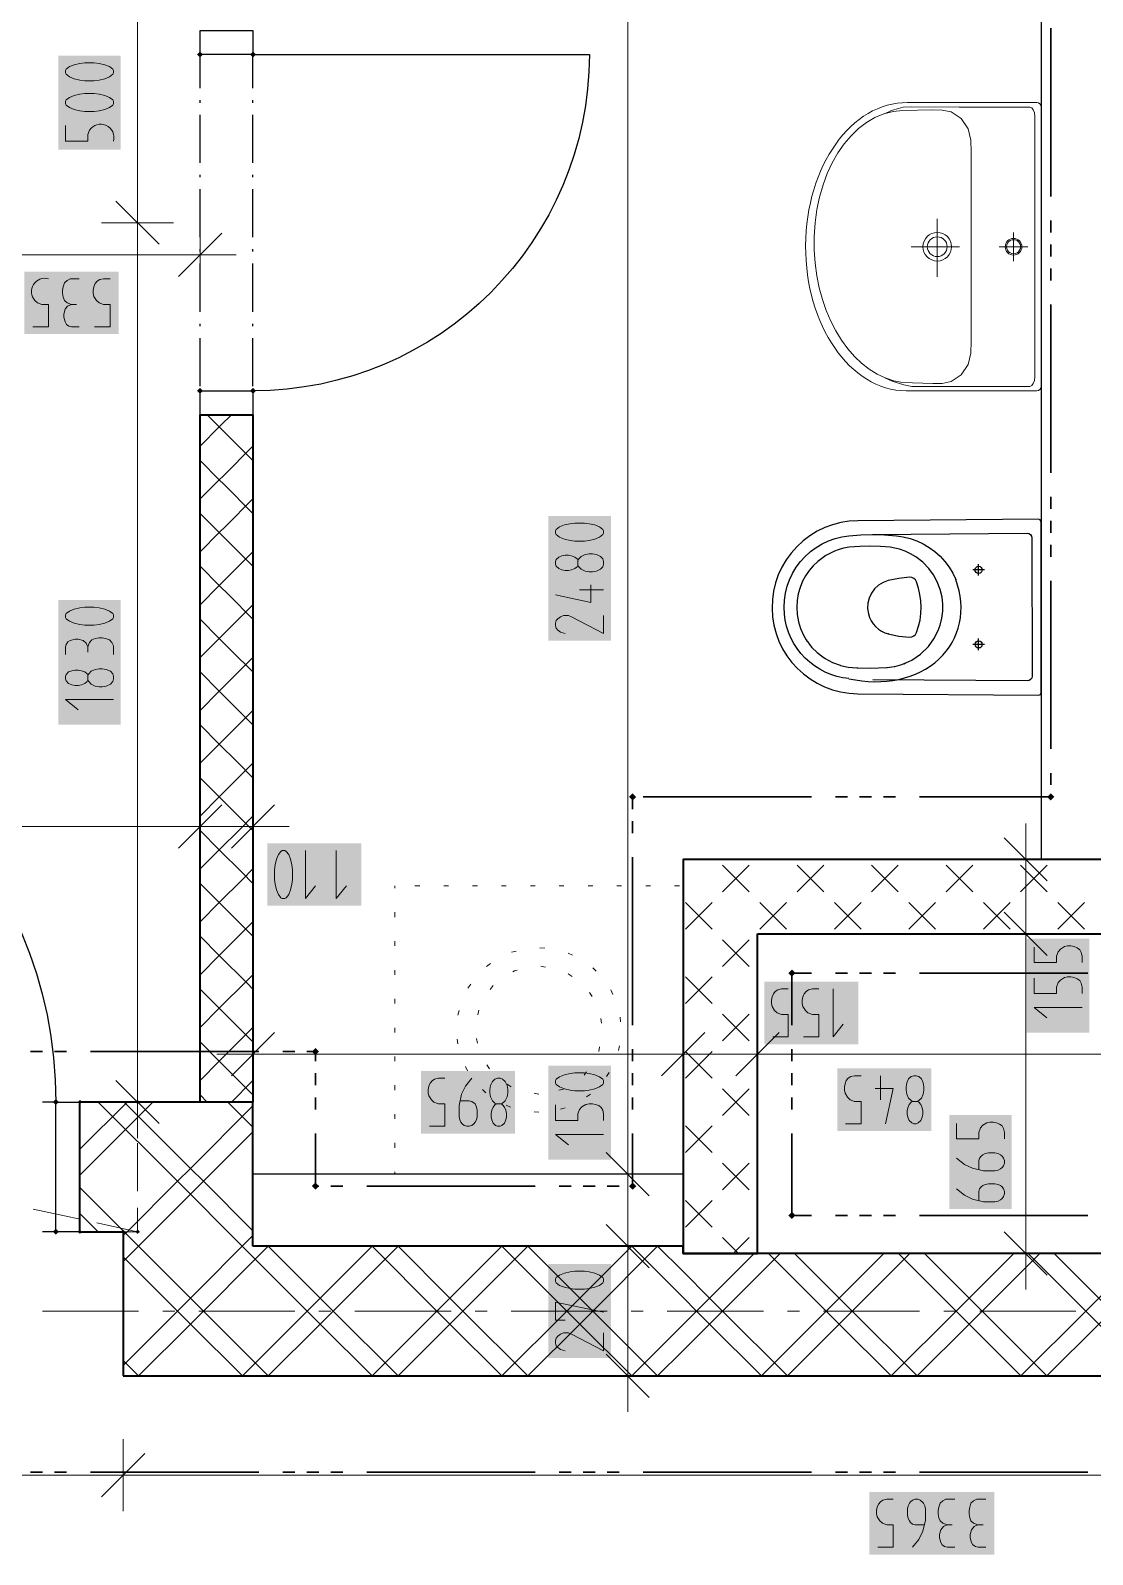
# Model space of a CAD drawing. Header units: millimetres. Extents: x 0 to 594, y 0 to 420.
# Drawn here: x 435.47 to 457.81, y 255.1 to 287.17 of the extents above; entities that cross this region are included whole.
import ezdxf

# ---------------------------------------------------------------- set-up
doc = ezdxf.new("R2010")
doc.units = ezdxf.units.MM
doc.header["$LTSCALE"] = 8
for name, color, linetype in [('PDF_Dvere', 7, 'Continuous'), ('PDF_Instalacni prizdivka do 1m', 7, 'Continuous'), ('PDF_Koty delkove', 7, 'Continuous'), ('PDF_Osy hlavni', 7, 'Continuous'), ('PDF_Pozarni useky', 7, 'Continuous'), ('PDF_Preklady', 7, 'Continuous'), ('PDF_Pricky CP', 7, 'Continuous'), ('PDF_Pricky zdene', 7, 'Continuous'), ('PDF_Sanita', 7, 'Continuous'), ('PDF_Steny akusticke', 7, 'Continuous')]:
    doc.layers.add(name, color=color, linetype=linetype)

msp = doc.modelspace()

# ---------------------------------------------------------------- linework, layer by layer
at = {"layer": 'PDF_Dvere', "lineweight": 25}
for points in [[(439.033, 286.66), (439.033, 287.165), (440.145, 287.165), (440.145, 286.66)], [(439.033, 279.078), (439.033, 279.583), (440.145, 279.583), (440.145, 279.078)], [(436.506, 261.891), (436, 261.891), (436, 264.621), (436.506, 264.621)]]:
    msp.add_lwpolyline(points, close=True, dxfattribs=at)
for points in [[(439.033, 285.95), (439.033, 286.66)], [(439.033, 285.646), (439.033, 285.697)], [(440.145, 285.646), (440.145, 285.697)], [(439.033, 284.383), (439.033, 285.394)], [(440.145, 284.383), (440.145, 285.394)], [(439.033, 284.079), (439.033, 284.13)], [(440.145, 284.079), (440.145, 284.13)], [(439.033, 282.816), (439.033, 283.827)], [(440.145, 282.816), (440.145, 283.827)], [(439.033, 282.512), (439.033, 282.563)], [(440.145, 282.512), (440.145, 282.563)], [(439.033, 281.249), (439.033, 282.26)], [(440.145, 281.249), (440.145, 282.26)], [(439.033, 280.945), (439.033, 280.996)], [(440.145, 280.945), (440.145, 280.996)], [(439.033, 279.682), (439.033, 280.693)], [(440.145, 279.682), (440.145, 280.693)], [(436, 261.891), (435.718, 261.891)]]:
    msp.add_lwpolyline(points, dxfattribs=at)
for points in [[(440.145, 285.95), (440.145, 286.66), (447.222, 286.66, -0.414213), (440.145, 279.583)], [(427.327, 264.621), (426.902, 264.621), (426.902, 273.719, -0.414213), (436, 264.621), (435.718, 264.621)]]:
    msp.add_lwpolyline(points, format="xyb", dxfattribs=at)
at = {"layer": 'PDF_Dvere', "lineweight": 25, "transparency": 33554559}
for points in [[(439.033, 286.597), (438.97, 286.66), (439.097, 286.66), (439.033, 286.723)], [(440.145, 286.597), (440.082, 286.66), (440.209, 286.66), (440.145, 286.723)], [(439.033, 279.52), (438.97, 279.583), (439.097, 279.583), (439.033, 279.646)], [(440.145, 279.52), (440.082, 279.583), (440.209, 279.583), (440.145, 279.646)], [(436.064, 264.621), (436, 264.558), (436, 264.684), (435.937, 264.621)], [(436.064, 261.891), (436, 261.828), (436, 261.954), (435.937, 261.891)]]:
    msp.add_solid(points, dxfattribs=at)
at = {"layer": 'PDF_Instalacni prizdivka do 1m', "lineweight": 25}
for points in [[(458.443, 269.726), (458.443, 288.176), (456.725, 288.176), (456.725, 269.726)], [(440.145, 261.588), (449.194, 261.588), (449.194, 263.104), (440.145, 263.104)]]:
    msp.add_lwpolyline(points, close=True, dxfattribs=at)
at = {"layer": 'PDF_Koty delkove', "lineweight": 18}
for points in [[(448.028, 258.858), (448.028, 261.588), (448.028, 263.104), (448.028, 266.768), (448.028, 288.176), (448.028, 295.253), (448.028, 296.719), (448.028, 344.032)], [(437.719, 264.621), (437.719, 283.121), (437.719, 288.176)], [(436.808, 286.486), (436.606, 286.486), (436.506, 286.472), (436.388, 286.446), (436.287, 286.405), (436.219, 286.352), (436.203, 286.324), (436.203, 286.271), (436.219, 286.243), (436.287, 286.19), (436.388, 286.149), (436.506, 286.122), (436.606, 286.108), (436.808, 286.108), (436.909, 286.122), (437.028, 286.149), (437.129, 286.19), (437.196, 286.243), (437.214, 286.271), (437.214, 286.324), (437.196, 286.352), (437.129, 286.405), (437.028, 286.446), (436.909, 286.472), (436.808, 286.486)], [(438.174, 282.666), (437.264, 283.576)], [(439.033, 283.205), (439.033, 282.447), (439.033, 281.689)], [(438.477, 283.121), (437.719, 283.121), (436.961, 283.121)], [(439.488, 282.902), (438.578, 281.992)], [(439.033, 282.447), (435.827, 282.447), (433.625, 282.447), (419.32, 282.447)], [(439.033, 282.447), (439.792, 282.447)], [(436.491, 281.941), (436.302, 281.941), (436.235, 281.907), (436.18, 281.857), (436.154, 281.773), (436.14, 281.705), (436.14, 281.637), (436.154, 281.553), (436.18, 281.487), (436.235, 281.436), (436.329, 281.402)], [(436.815, 280.93), (437.139, 280.93), (437.139, 281.402), (437.003, 281.402), (436.909, 281.436), (436.855, 281.487), (436.802, 281.57), (436.788, 281.637), (436.788, 281.705), (436.802, 281.773), (436.828, 281.839), (436.869, 281.89), (436.922, 281.924), (437.003, 281.941), (437.139, 281.941)], [(436.491, 280.93), (436.329, 280.93), (436.274, 280.947), (436.221, 280.981), (436.193, 281.032), (436.167, 281.132), (436.167, 281.199), (436.193, 281.301), (436.248, 281.368), (436.329, 281.402), (436.436, 281.402)], [(446.527, 276.032), (446.578, 276.086), (446.646, 276.113), (446.712, 276.127), (446.78, 276.127), (446.848, 276.113), (446.915, 276.086), (446.965, 276.046), (446.982, 276.019)], [(446.982, 275.911), (446.965, 275.884), (446.915, 275.843), (446.848, 275.817), (446.78, 275.803), (446.712, 275.803), (446.646, 275.817), (446.578, 275.843), (446.527, 275.898), (446.511, 275.938), (446.511, 275.992), (446.527, 276.032)], [(447.252, 275.505), (447.252, 275.127), (446.511, 275.29)], [(447.522, 275.398), (447.017, 275.398)], [(447.522, 274.857), (447.522, 274.479), (446.848, 274.831), (446.78, 274.857), (446.679, 274.857), (446.612, 274.831), (446.562, 274.79), (446.527, 274.75), (446.511, 274.695), (446.511, 274.642), (446.527, 274.588), (446.562, 274.547), (446.612, 274.507), (446.712, 274.479)], [(436.203, 274.034), (436.203, 274.196), (436.219, 274.25), (436.253, 274.303), (436.304, 274.331), (436.404, 274.358), (436.472, 274.358), (436.573, 274.331), (436.64, 274.277), (436.674, 274.196), (436.674, 274.088)], [(437.214, 274.034), (437.214, 274.222), (437.179, 274.29), (437.129, 274.344), (437.045, 274.371), (436.977, 274.384), (436.909, 274.384), (436.825, 274.371), (436.759, 274.344), (436.708, 274.29), (436.674, 274.196)], [(436.674, 273.493), (436.657, 273.467), (436.606, 273.426), (436.539, 273.399), (436.472, 273.386), (436.404, 273.386), (436.337, 273.399), (436.269, 273.426), (436.219, 273.48), (436.203, 273.521), (436.203, 273.574), (436.219, 273.615), (436.269, 273.669), (436.337, 273.696), (436.404, 273.71), (436.472, 273.71), (436.539, 273.696), (436.606, 273.669)], [(436.606, 273.669), (436.657, 273.629), (436.674, 273.602)], [(437.214, 273.088), (436.203, 273.088), (436.472, 272.873)], [(439.033, 271.176), (439.033, 270.418), (439.033, 269.66)], [(440.145, 271.176), (440.145, 270.418), (440.145, 269.66)], [(439.488, 270.873), (438.578, 269.963)], [(440.6, 270.873), (439.691, 269.963)], [(440.145, 270.418), (439.033, 270.418), (438.221, 270.418), (419.32, 270.418), (417.197, 270.418), (410.777, 270.418), (406.935, 270.418)], [(440.145, 270.418), (440.904, 270.418)], [(456.4, 269.726), (456.4, 270.484)], [(456.855, 269.271), (455.945, 270.181)], [(441.248, 269.913), (441.248, 268.902), (441.464, 269.171)], [(441.896, 269.913), (441.896, 268.902), (442.112, 269.171)], [(457.158, 269.726), (456.4, 269.726), (455.641, 269.726)], [(456.4, 262.916), (456.4, 268.159), (456.4, 269.726)], [(456.855, 267.704), (455.945, 268.614)], [(457.158, 268.159), (456.4, 268.159), (455.641, 268.159)], [(456.576, 267.877), (456.576, 267.553), (457.047, 267.553), (457.047, 267.688), (457.082, 267.782), (457.132, 267.837), (457.216, 267.89), (457.283, 267.904), (457.351, 267.904), (457.418, 267.89), (457.485, 267.863), (457.536, 267.823), (457.57, 267.769), (457.587, 267.688), (457.587, 267.553)], [(456.576, 267.229), (456.576, 266.905), (457.047, 266.905), (457.047, 267.04), (457.082, 267.134), (457.132, 267.188), (457.216, 267.242), (457.283, 267.256), (457.351, 267.256), (457.418, 267.242), (457.485, 267.215), (457.536, 267.175), (457.57, 267.121), (457.587, 267.04), (457.587, 266.905)], [(451.079, 265.99), (451.403, 265.99), (451.403, 266.461), (451.267, 266.461), (451.173, 266.496), (451.119, 266.546), (451.066, 266.63), (451.052, 266.697), (451.052, 266.764), (451.066, 266.832), (451.092, 266.899), (451.133, 266.949), (451.186, 266.984), (451.267, 267.001), (451.403, 267.001)], [(451.727, 265.99), (452.051, 265.99), (452.051, 266.461), (451.915, 266.461), (451.821, 266.496), (451.767, 266.546), (451.714, 266.63), (451.7, 266.697), (451.7, 266.764), (451.714, 266.832)], [(451.714, 266.832), (451.74, 266.899), (451.781, 266.949), (451.834, 266.984), (451.915, 267.001), (452.051, 267.001)], [(452.348, 267.001), (452.348, 265.99), (452.563, 266.259)], [(457.587, 266.608), (456.576, 266.608), (456.845, 266.392)], [(440.145, 266.384), (440.145, 265.626), (440.145, 264.868)], [(449.194, 266.384), (449.194, 265.626), (449.194, 264.868)], [(450.761, 266.384), (450.761, 265.626), (450.761, 264.868)], [(440.6, 266.081), (439.691, 265.171)], [(449.649, 266.081), (448.739, 265.171)], [(451.216, 266.081), (450.306, 265.171)], [(460.773, 265.626), (459.303, 265.626), (454.853, 265.626), (450.761, 265.626), (449.194, 265.626), (440.145, 265.626), (439.387, 265.626)], [(447.117, 265.234), (446.915, 265.234), (446.815, 265.22), (446.696, 265.193), (446.595, 265.153), (446.527, 265.099), (446.511, 265.072), (446.511, 265.018), (446.527, 264.991), (446.595, 264.937), (446.696, 264.897), (446.815, 264.869), (446.915, 264.855), (447.117, 264.855), (447.218, 264.869), (447.336, 264.897), (447.437, 264.937), (447.505, 264.991), (447.522, 265.018), (447.522, 265.072), (447.505, 265.099), (447.437, 265.153)], [(447.437, 265.153), (447.336, 265.193), (447.218, 265.22), (447.117, 265.234)], [(452.613, 264.164), (452.938, 264.164), (452.938, 264.635), (452.802, 264.635), (452.708, 264.67), (452.654, 264.72), (452.601, 264.804), (452.587, 264.871), (452.587, 264.939), (452.601, 265.006), (452.627, 265.073), (452.668, 265.124), (452.721, 265.158), (452.802, 265.175), (452.938, 265.175)], [(453.343, 265.175), (453.343, 264.67)], [(453.883, 264.939), (453.883, 264.871), (453.897, 264.787), (453.936, 264.703), (453.991, 264.652), (454.017, 264.635), (454.126, 264.635), (454.153, 264.652), (454.207, 264.703), (454.247, 264.787), (454.261, 264.871), (454.261, 264.939), (454.247, 265.022), (454.207, 265.107), (454.153, 265.158), (454.098, 265.175), (454.045, 265.175), (453.991, 265.158), (453.936, 265.107), (453.897, 265.022), (453.883, 264.939)], [(438.174, 264.166), (437.264, 265.076)], [(443.859, 264.11), (444.183, 264.11), (444.183, 264.581), (444.048, 264.581), (443.954, 264.615), (443.899, 264.666), (443.846, 264.75), (443.832, 264.816), (443.832, 264.884), (443.846, 264.952), (443.873, 265.019), (443.913, 265.069), (443.967, 265.103), (444.048, 265.121), (444.183, 265.121)], [(444.75, 265.121), (444.615, 264.952), (444.534, 264.783), (444.48, 264.547), (444.48, 264.311), (444.494, 264.244), (444.521, 264.194), (444.547, 264.16), (444.588, 264.126), (444.642, 264.11), (444.696, 264.11), (444.75, 264.126), (444.791, 264.16), (444.817, 264.194), (444.845, 264.244), (444.859, 264.311), (444.859, 264.446), (444.845, 264.513), (444.817, 264.581), (444.75, 264.631), (444.696, 264.648), (444.507, 264.648)], [(453.235, 264.905), (453.613, 264.905), (453.45, 264.164)], [(438.477, 264.621), (437.719, 264.621), (436.961, 264.621)], [(437.719, 264.621), (437.719, 263.862)], [(445.25, 264.126), (445.196, 264.176), (445.169, 264.244), (445.155, 264.311), (445.155, 264.379), (445.169, 264.446), (445.196, 264.513), (445.236, 264.564), (445.263, 264.581)], [(445.371, 264.581), (445.398, 264.564), (445.439, 264.513), (445.465, 264.446), (445.479, 264.379), (445.479, 264.311), (445.465, 264.244), (445.439, 264.176), (445.384, 264.126), (445.344, 264.11), (445.29, 264.11), (445.25, 264.126)], [(446.511, 264.559), (446.511, 264.235), (446.982, 264.235), (446.982, 264.37), (447.017, 264.464), (447.067, 264.518), (447.151, 264.572), (447.218, 264.585), (447.286, 264.585), (447.353, 264.572), (447.42, 264.545), (447.471, 264.504), (447.505, 264.451), (447.522, 264.37), (447.522, 264.235)], [(454.126, 264.635), (454.153, 264.618), (454.193, 264.568), (454.22, 264.501), (454.234, 264.433), (454.234, 264.365), (454.22, 264.299), (454.193, 264.231), (454.139, 264.18), (454.098, 264.164), (454.045, 264.164), (454.004, 264.18), (453.95, 264.231), (453.923, 264.299), (453.91, 264.365), (453.91, 264.433), (453.923, 264.501), (453.95, 264.568), (453.991, 264.618), (454.017, 264.635)], [(447.522, 263.937), (446.511, 263.937), (446.78, 263.722)], [(454.943, 264.171), (454.943, 263.847), (455.414, 263.847), (455.414, 263.983), (455.448, 264.077), (455.499, 264.131), (455.582, 264.184), (455.649, 264.198), (455.717, 264.198), (455.785, 264.184), (455.851, 264.158), (455.902, 264.117), (455.936, 264.064), (455.953, 263.983), (455.953, 263.847)], [(448.483, 262.649), (447.573, 263.559)], [(455.818, 263.186), (455.75, 263.172), (455.515, 263.172), (455.279, 263.226), (455.11, 263.307), (454.943, 263.442)], [(455.414, 263.199), (455.414, 263.388), (455.431, 263.442), (455.464, 263.483), (455.499, 263.51), (455.548, 263.536), (455.616, 263.55), (455.75, 263.55), (455.818, 263.536), (455.869, 263.51), (455.902, 263.483), (455.936, 263.442), (455.953, 263.388), (455.953, 263.335), (455.936, 263.28), (455.902, 263.24), (455.869, 263.213), (455.818, 263.186)], [(448.786, 263.104), (448.028, 263.104), (447.269, 263.104)], [(455.414, 262.551), (455.414, 262.74), (455.431, 262.794), (455.464, 262.835), (455.499, 262.862), (455.548, 262.888), (455.616, 262.902), (455.75, 262.902), (455.818, 262.888), (455.869, 262.862), (455.902, 262.835), (455.936, 262.794), (455.953, 262.74), (455.953, 262.687), (455.936, 262.632), (455.902, 262.592), (455.869, 262.565), (455.818, 262.538), (455.75, 262.524), (455.515, 262.524), (455.279, 262.578), (455.11, 262.659), (454.943, 262.794)], [(456.4, 261.436), (456.4, 262.916)], [(448.483, 261.133), (447.573, 262.043)], [(456.855, 260.981), (455.945, 261.891)], [(448.786, 261.588), (448.028, 261.588), (447.269, 261.588)], [(457.158, 261.436), (456.4, 261.436), (455.641, 261.436)], [(456.4, 261.436), (456.4, 260.678)], [(447.117, 261.06), (446.915, 261.06), (446.815, 261.046), (446.696, 261.02), (446.595, 260.979), (446.527, 260.926), (446.511, 260.898), (446.511, 260.845), (446.527, 260.817), (446.595, 260.764), (446.696, 260.723), (446.815, 260.696)], [(446.815, 260.696), (446.915, 260.682), (447.117, 260.682), (447.218, 260.696), (447.336, 260.723), (447.437, 260.764), (447.505, 260.817), (447.522, 260.845), (447.522, 260.898), (447.505, 260.926), (447.437, 260.979), (447.336, 261.02), (447.218, 261.046), (447.117, 261.06)], [(446.712, 260.034), (446.511, 260.034), (446.511, 260.412), (447.522, 260.197)], [(447.522, 259.764), (447.522, 259.386), (446.848, 259.737), (446.78, 259.764), (446.679, 259.764), (446.612, 259.737), (446.562, 259.697), (446.527, 259.656), (446.511, 259.602), (446.511, 259.549), (446.527, 259.494), (446.562, 259.454), (446.612, 259.413), (446.712, 259.386)], [(448.483, 258.403), (447.573, 259.313)], [(448.786, 258.858), (448.028, 258.858), (447.269, 258.858)], [(448.028, 258.858), (448.028, 258.1)], [(437.416, 257.527), (437.416, 256.769), (437.416, 256.01)], [(437.871, 257.224), (436.961, 256.314)], [(545.994, 256.769), (528.82, 256.769), (515.851, 256.769), (511.924, 256.769), (503.432, 256.769), (489.075, 256.769), (483.01, 256.769), (472.901, 256.769), (471.435, 256.769), (437.416, 256.769), (431.451, 256.769), (419.32, 256.769), (408.047, 256.769)], [(453.264, 256.027), (453.278, 256.094), (453.304, 256.161), (453.345, 256.212), (453.398, 256.246), (453.479, 256.263), (453.615, 256.263)], [(454.263, 255.723), (454.074, 255.723), (454.02, 255.741), (453.979, 255.774), (453.953, 255.808), (453.926, 255.858), (453.912, 255.926), (453.912, 256.06), (453.926, 256.128), (453.953, 256.178), (453.979, 256.212), (454.02, 256.246), (454.074, 256.263), (454.128, 256.263), (454.182, 256.246), (454.222, 256.212), (454.249, 256.178), (454.277, 256.128), (454.29, 256.06), (454.29, 255.824), (454.236, 255.589), (454.155, 255.42), (454.02, 255.252)], [(454.911, 256.263), (454.722, 256.263), (454.655, 256.229), (454.601, 256.178), (454.574, 256.094), (454.56, 256.027), (454.56, 255.959), (454.574, 255.875), (454.601, 255.808), (454.655, 255.758), (454.749, 255.723)], [(455.559, 256.263), (455.37, 256.263), (455.303, 256.229), (455.249, 256.178), (455.222, 256.094), (455.208, 256.027), (455.208, 255.959), (455.222, 255.875), (455.249, 255.808), (455.303, 255.758), (455.397, 255.723)], [(453.291, 255.252), (453.615, 255.252), (453.615, 255.723), (453.479, 255.723), (453.386, 255.758), (453.331, 255.808), (453.278, 255.892), (453.264, 255.959), (453.264, 256.027)], [(454.911, 255.252), (454.749, 255.252), (454.695, 255.268), (454.641, 255.303), (454.614, 255.353), (454.587, 255.453), (454.587, 255.521), (454.614, 255.622), (454.668, 255.69), (454.749, 255.723), (454.857, 255.723)], [(455.559, 255.252), (455.397, 255.252), (455.343, 255.268), (455.289, 255.303), (455.262, 255.353), (455.235, 255.453), (455.235, 255.521), (455.262, 255.622), (455.316, 255.69), (455.397, 255.723), (455.505, 255.723)]]:
    msp.add_lwpolyline(points, dxfattribs=at)
for points in [[(436.808, 285.838), (436.606, 285.838), (436.506, 285.824), (436.388, 285.798), (436.287, 285.757), (436.219, 285.704), (436.203, 285.676), (436.203, 285.623), (436.219, 285.595), (436.287, 285.542), (436.388, 285.501), (436.506, 285.474), (436.606, 285.46), (436.808, 285.46), (436.909, 285.474), (437.028, 285.501), (437.129, 285.542), (437.196, 285.595), (437.214, 285.623), (437.214, 285.676), (437.196, 285.704), (437.129, 285.757), (437.028, 285.798), (436.909, 285.824)], [(447.117, 276.802), (446.915, 276.802), (446.815, 276.788), (446.696, 276.761), (446.595, 276.721), (446.527, 276.667), (446.511, 276.64), (446.511, 276.586), (446.527, 276.559), (446.595, 276.505), (446.696, 276.465), (446.815, 276.437), (446.915, 276.423), (447.117, 276.423), (447.218, 276.437), (447.336, 276.465), (447.437, 276.505), (447.505, 276.559), (447.522, 276.586), (447.522, 276.64), (447.505, 276.667), (447.437, 276.721), (447.336, 276.761), (447.218, 276.788)], [(447.286, 276.154), (447.218, 276.154), (447.134, 276.14), (447.05, 276.1), (447, 276.046), (446.982, 276.019), (446.982, 275.911), (447, 275.884), (447.05, 275.83), (447.134, 275.789), (447.218, 275.775), (447.286, 275.775), (447.37, 275.789), (447.454, 275.83), (447.505, 275.884), (447.522, 275.938), (447.522, 275.992), (447.505, 276.046), (447.454, 276.1), (447.37, 276.14)], [(436.808, 275.032), (436.606, 275.032), (436.506, 275.019), (436.388, 274.992), (436.287, 274.951), (436.219, 274.898), (436.203, 274.87), (436.203, 274.817), (436.219, 274.789), (436.287, 274.736), (436.388, 274.695), (436.506, 274.668), (436.606, 274.654), (436.808, 274.654), (436.909, 274.668), (437.028, 274.695), (437.129, 274.736), (437.196, 274.789), (437.214, 274.817), (437.214, 274.87), (437.196, 274.898), (437.129, 274.951), (437.028, 274.992), (436.909, 275.019)], [(436.977, 273.736), (436.909, 273.736), (436.825, 273.722), (436.742, 273.683), (436.691, 273.629), (436.674, 273.602), (436.674, 273.493), (436.691, 273.467), (436.742, 273.412), (436.825, 273.372), (436.909, 273.358), (436.977, 273.358), (437.061, 273.372), (437.146, 273.412), (437.196, 273.467), (437.214, 273.521), (437.214, 273.574), (437.196, 273.629), (437.146, 273.683), (437.061, 273.722)], [(440.6, 269.507), (440.6, 269.305), (440.614, 269.205), (440.641, 269.087), (440.681, 268.986), (440.735, 268.918), (440.762, 268.902), (440.816, 268.902), (440.843, 268.918), (440.897, 268.986), (440.937, 269.087), (440.965, 269.205), (440.978, 269.305), (440.978, 269.507), (440.965, 269.608), (440.937, 269.727), (440.897, 269.828), (440.843, 269.895), (440.816, 269.913), (440.762, 269.913), (440.735, 269.895), (440.681, 269.828), (440.641, 269.727), (440.614, 269.608)], [(445.128, 264.884), (445.128, 264.816), (445.142, 264.732), (445.182, 264.648), (445.236, 264.598), (445.263, 264.581), (445.371, 264.581), (445.398, 264.598), (445.452, 264.648), (445.493, 264.732), (445.507, 264.816), (445.507, 264.884), (445.493, 264.968), (445.452, 265.053), (445.398, 265.103), (445.344, 265.121), (445.29, 265.121), (445.236, 265.103), (445.182, 265.053), (445.142, 264.968)]]:
    msp.add_lwpolyline(points, close=True, dxfattribs=at)
for points in [[(436.203, 285.163), (436.203, 284.839), (436.674, 284.839), (436.674, 284.975), (436.708, 285.069, -0.843855), (437.214, 284.839)], [(435.518, 280.93), (435.842, 280.93), (435.842, 281.402), (435.707, 281.402), (435.613, 281.436), (435.559, 281.487, -0.753191), (435.842, 281.941)]]:
    msp.add_lwpolyline(points, format="xyb", dxfattribs=at)
at = {"layer": 'PDF_Koty delkove', "color": 7, "lineweight": 18, "true_color": 0xffffff, "transparency": 33554559}
for points in [[(437.365, 284.66), (437.365, 286.638), (436.051, 284.66), (436.051, 286.638)], [(437.318, 282.093), (435.34, 282.093), (437.318, 280.779), (435.34, 280.779)], [(447.674, 274.327), (447.674, 276.953), (446.36, 274.327), (446.36, 276.953)], [(437.365, 272.558), (437.365, 275.184), (436.051, 272.558), (436.051, 275.184)], [(442.426, 270.064), (440.449, 270.064), (442.426, 268.75), (440.449, 268.75)], [(457.739, 266.078), (457.739, 268.055), (456.424, 266.078), (456.424, 268.055)], [(452.878, 267.153), (450.9, 267.153), (452.878, 265.838), (450.9, 265.838)], [(445.658, 265.272), (443.681, 265.272), (445.658, 263.958), (443.681, 263.958)], [(447.674, 263.407), (447.674, 265.385), (446.36, 263.407), (446.36, 265.385)], [(454.413, 265.327), (452.435, 265.327), (454.413, 264.013), (452.435, 264.013)], [(456.105, 262.372), (456.105, 264.35), (454.791, 262.372), (454.791, 264.35)], [(447.674, 259.234), (447.674, 261.212), (446.36, 259.234), (446.36, 261.212)], [(455.738, 256.415), (453.113, 256.415), (455.738, 255.101), (453.113, 255.101)]]:
    msp.add_solid(points, dxfattribs=at)
at = {"layer": 'PDF_Osy hlavni', "lineweight": 18}
for points in [[(437.741, 260.223), (435.719, 260.223)], [(438.5, 260.223), (438.247, 260.223)], [(441.027, 260.223), (439.005, 260.223)], [(441.785, 260.223), (441.532, 260.223)], [(444.313, 260.223), (442.291, 260.223)], [(445.071, 260.223), (444.818, 260.223)], [(447.598, 260.223), (445.576, 260.223)], [(448.356, 260.223), (448.104, 260.223)], [(450.884, 260.223), (448.862, 260.223)], [(451.642, 260.223), (451.389, 260.223)], [(454.169, 260.223), (452.148, 260.223)], [(454.928, 260.223), (454.675, 260.223)], [(457.455, 260.223), (455.433, 260.223)]]:
    msp.add_lwpolyline(points, dxfattribs=at)
at = {"layer": 'PDF_Pozarni useky', "lineweight": 30}
for points in [[(456.928, 283.675), (456.928, 287.213)], [(456.928, 282.917), (456.928, 283.169)], [(456.928, 282.411), (456.928, 282.664)], [(456.928, 281.906), (456.928, 282.159)], [(456.928, 277.862), (456.928, 281.4)], [(456.928, 277.104), (456.928, 277.356)], [(456.928, 276.598), (456.928, 276.851)], [(456.928, 276.093), (456.928, 276.345)], [(456.928, 272.049), (456.928, 275.587)], [(456.928, 271.291), (456.928, 271.543)], [(448.132, 270.785), (448.132, 271.038)], [(451.895, 271.04), (448.356, 271.04)], [(452.653, 271.04), (452.4, 271.04)], [(453.159, 271.04), (452.906, 271.04)], [(453.664, 271.04), (453.411, 271.04)], [(456.928, 271.04), (454.169, 271.04)], [(448.132, 270.28), (448.132, 270.532)], [(448.132, 266.236), (448.132, 269.774)], [(451.483, 266.236), (451.483, 267.334)], [(451.895, 267.334), (451.483, 267.334)], [(452.653, 267.334), (452.4, 267.334)], [(453.159, 267.334), (452.906, 267.334)], [(453.664, 267.334), (453.411, 267.334)], [(457.708, 267.334), (454.169, 267.334)], [(435.719, 265.682), (435.467, 265.682)], [(436.225, 265.682), (435.972, 265.682)], [(440.269, 265.682), (436.73, 265.682)], [(441.027, 265.682), (440.774, 265.682)], [(441.46, 265.682), (441.28, 265.682)], [(441.46, 265.478), (441.46, 265.682)], [(448.132, 265.478), (448.132, 265.73)], [(451.483, 265.478), (451.483, 265.73)], [(441.46, 264.972), (441.46, 265.225)], [(448.132, 264.972), (448.132, 265.225)], [(451.483, 264.972), (451.483, 265.225)], [(441.46, 264.467), (441.46, 264.719)], [(448.132, 264.467), (448.132, 264.719)], [(451.483, 264.467), (451.483, 264.719)], [(441.46, 262.851), (441.46, 263.961)], [(448.132, 262.851), (448.132, 263.961)], [(451.895, 262.235), (451.483, 262.235), (451.483, 263.961)], [(441.532, 262.851), (441.46, 262.851)], [(442.038, 262.851), (441.785, 262.851)], [(446.082, 262.851), (442.543, 262.851)], [(446.84, 262.851), (446.587, 262.851)], [(447.345, 262.851), (447.093, 262.851)], [(447.851, 262.851), (447.598, 262.851)], [(452.653, 262.235), (452.4, 262.235)], [(453.159, 262.235), (452.906, 262.235)], [(453.664, 262.235), (453.411, 262.235)], [(457.708, 262.235), (454.169, 262.235)], [(435.719, 256.836), (435.467, 256.836)], [(436.225, 256.836), (435.972, 256.836)], [(440.269, 256.836), (436.73, 256.836)], [(441.027, 256.836), (440.774, 256.836)], [(441.532, 256.836), (441.28, 256.836)], [(442.038, 256.836), (441.785, 256.836)], [(446.082, 256.836), (442.543, 256.836)], [(446.84, 256.836), (446.587, 256.836)], [(447.345, 256.836), (447.093, 256.836)], [(447.851, 256.836), (447.598, 256.836)], [(451.895, 256.836), (448.356, 256.836)], [(452.653, 256.836), (452.4, 256.836)], [(453.159, 256.836), (452.906, 256.836)], [(453.664, 256.836), (453.411, 256.836)], [(457.708, 256.836), (454.169, 256.836)]]:
    msp.add_lwpolyline(points, dxfattribs=at)
at = {"layer": 'PDF_Pozarni useky', "lineweight": 30, "transparency": 33554559}
for points in [[(448.208, 271.04), (448.132, 270.964), (448.132, 271.116), (448.056, 271.04)], [(448.132, 270.964), (448.056, 271.04), (448.208, 271.04), (448.132, 271.116)], [(456.928, 270.964), (456.852, 271.04), (457.003, 271.04), (456.928, 271.116)], [(457.003, 271.04), (456.928, 270.964), (456.928, 271.116), (456.852, 271.04)], [(451.483, 267.259), (451.408, 267.334), (451.559, 267.334), (451.483, 267.41)], [(451.559, 267.334), (451.483, 267.259), (451.483, 267.41), (451.408, 267.334)], [(441.46, 265.606), (441.384, 265.682), (441.536, 265.682), (441.46, 265.758)], [(441.536, 265.682), (441.46, 265.606), (441.46, 265.758), (441.384, 265.682)], [(441.536, 262.851), (441.46, 262.776), (441.46, 262.927), (441.384, 262.851)], [(441.46, 262.776), (441.384, 262.851), (441.536, 262.851), (441.46, 262.927)], [(448.132, 262.776), (448.056, 262.851), (448.208, 262.851), (448.132, 262.927)], [(448.208, 262.851), (448.132, 262.776), (448.132, 262.927), (448.056, 262.851)], [(451.483, 262.16), (451.408, 262.235), (451.559, 262.235), (451.483, 262.311)], [(451.559, 262.235), (451.483, 262.16), (451.483, 262.311), (451.408, 262.235)]]:
    msp.add_solid(points, dxfattribs=at)
at = {"layer": 'PDF_Preklady', "lineweight": 18}
for points in [[(436.506, 264.621), (435.82, 264.621)], [(436.83, 264.621), (436.506, 264.621)], [(437.719, 264.621), (437.184, 264.621)], [(437.719, 264.112), (437.719, 264.621)], [(437.719, 264.621), (437.719, 264.621)], [(437.719, 262.747), (437.719, 263.758)], [(436.513, 262.154), (435.525, 262.369)], [(437.719, 262.393), (437.719, 261.891), (437.416, 261.891)], [(437.719, 261.891), (436.859, 262.078)], [(436.506, 261.891), (435.82, 261.891)], [(436.83, 261.891), (436.506, 261.891)], [(437.416, 261.891), (437.184, 261.891)]]:
    msp.add_lwpolyline(points, dxfattribs=at)
at = {"layer": 'PDF_Preklady', "lineweight": 18, "transparency": 33554559}
for points in [[(436.551, 264.621), (436.506, 264.575), (436.506, 264.666), (436.46, 264.621)], [(436.551, 264.621), (436.506, 264.575), (436.506, 264.666), (436.46, 264.621)], [(437.719, 264.575), (437.674, 264.621), (437.765, 264.621), (437.719, 264.666)], [(437.765, 264.621), (437.719, 264.575), (437.719, 264.666), (437.674, 264.621)], [(436.551, 261.891), (436.506, 261.846), (436.506, 261.937), (436.46, 261.891)], [(436.551, 261.891), (436.506, 261.846), (436.506, 261.937), (436.46, 261.891)], [(437.461, 261.891), (437.416, 261.846), (437.416, 261.937), (437.37, 261.891)], [(437.461, 261.891), (437.416, 261.846), (437.416, 261.937), (437.37, 261.891)], [(437.765, 261.891), (437.719, 261.846), (437.719, 261.937), (437.674, 261.891)], [(437.719, 261.846), (437.674, 261.891), (437.765, 261.891), (437.719, 261.937)], [(437.764, 261.881), (437.709, 261.847), (437.729, 261.935), (437.675, 261.901)]]:
    msp.add_solid(points, dxfattribs=at)
at = {"layer": 'PDF_Pricky CP', "lineweight": 40}
for points in [[(450.761, 269.726), (449.194, 269.726), (449.194, 261.588), (449.194, 261.436), (450.761, 261.436), (450.761, 268.159)], [(450.761, 268.159), (459.303, 268.159), (459.303, 269.726), (450.761, 269.726)]]:
    msp.add_lwpolyline(points, dxfattribs=at)
at = {"layer": 'PDF_Pricky CP', "lineweight": 9}
for points in [[(450.586, 269.041), (450.306, 269.322), (450.025, 269.602)], [(450.025, 269.041), (450.306, 269.322), (450.586, 269.602)], [(452.153, 269.041), (451.873, 269.322), (451.592, 269.602)], [(451.592, 269.041), (451.873, 269.322), (452.153, 269.602)], [(453.72, 269.041), (453.44, 269.322), (453.159, 269.602)], [(453.159, 269.041), (453.44, 269.322), (453.72, 269.602)], [(455.287, 269.041), (455.007, 269.322), (454.726, 269.602)], [(454.726, 269.041), (455.007, 269.322), (455.287, 269.602)], [(456.854, 269.041), (456.574, 269.322), (456.293, 269.602)], [(456.293, 269.041), (456.574, 269.322), (456.854, 269.602)], [(449.803, 268.258), (449.242, 268.819)], [(449.803, 268.819), (449.242, 268.258)], [(451.37, 268.258), (450.809, 268.819)], [(451.37, 268.819), (450.809, 268.258)], [(452.937, 268.258), (452.376, 268.819)], [(452.937, 268.819), (452.376, 268.258)], [(454.504, 268.258), (453.943, 268.819)], [(454.504, 268.819), (453.943, 268.258)], [(456.071, 268.258), (455.51, 268.819)], [(456.071, 268.819), (455.51, 268.258)], [(457.638, 268.258), (457.077, 268.819)], [(457.638, 268.819), (457.077, 268.258)], [(450.586, 267.474), (450.306, 267.755), (450.025, 268.035)], [(450.025, 267.474), (450.306, 267.755), (450.586, 268.035)], [(449.803, 266.691), (449.242, 267.252)], [(449.803, 267.252), (449.242, 266.691)], [(450.586, 265.907), (450.306, 266.188), (450.025, 266.468)], [(450.025, 265.907), (450.306, 266.188), (450.586, 266.468)], [(449.803, 265.124), (449.242, 265.685)], [(449.803, 265.685), (449.242, 265.124)], [(450.586, 264.34), (450.306, 264.621), (450.025, 264.901)], [(450.025, 264.34), (450.306, 264.621), (450.586, 264.901)], [(449.803, 263.557), (449.242, 264.118)], [(449.803, 264.118), (449.242, 263.557)], [(450.586, 262.773), (450.306, 263.054), (450.025, 263.334)], [(450.025, 262.773), (450.306, 263.054), (450.586, 263.334)], [(449.803, 261.99), (449.242, 262.551)], [(449.803, 262.551), (449.242, 261.99)], [(450.356, 261.436), (450.306, 261.487), (450.025, 261.767)], [(450.255, 261.436), (450.306, 261.487), (450.586, 261.767)]]:
    msp.add_lwpolyline(points, dxfattribs=at)
at = {"layer": 'PDF_Pricky zdene', "lineweight": 40}
msp.add_lwpolyline([(439.033, 279.078), (440.145, 279.078), (440.145, 264.621), (439.033, 264.621), (439.033, 279.078)], dxfattribs=at)
at = {"layer": 'PDF_Pricky zdene', "lineweight": 9}
for points in [[(439.691, 279.078), (439.473, 278.86), (439.438, 278.825), (439.185, 279.078)], [(439.438, 278.825), (439.033, 278.42)], [(440.145, 278.117), (439.477, 278.786), (439.438, 278.825)], [(440.145, 278.42), (439.523, 277.798), (439.438, 277.713), (439.033, 278.117)], [(439.438, 277.713), (439.033, 277.308)], [(440.145, 277.005), (439.532, 277.619), (439.438, 277.713)], [(440.145, 277.308), (439.573, 276.736), (439.438, 276.601), (439.033, 277.005)], [(439.438, 276.601), (439.033, 276.196)], [(440.145, 275.893), (439.587, 276.451), (439.438, 276.601)], [(440.145, 276.196), (439.624, 275.674), (439.438, 275.489), (439.033, 275.084)], [(440.145, 274.781), (439.642, 275.284), (439.438, 275.489), (439.033, 275.893)], [(440.145, 275.084), (439.674, 274.612), (439.438, 274.376), (439.033, 273.972)], [(440.145, 273.669), (439.697, 274.117), (439.438, 274.376), (439.033, 274.781)], [(440.145, 273.972), (439.724, 273.55), (439.438, 273.264), (439.033, 272.86)], [(440.145, 272.557), (439.752, 272.95), (439.438, 273.264), (439.033, 273.669)], [(440.145, 272.86), (439.774, 272.489), (439.438, 272.152), (439.033, 271.748)], [(440.145, 271.445), (439.807, 271.783), (439.438, 272.152), (439.033, 272.557)], [(440.145, 271.748), (439.824, 271.427), (439.438, 271.04), (439.033, 270.636)], [(440.145, 270.333), (439.862, 270.616), (439.438, 271.04), (439.033, 271.445)], [(440.145, 270.636), (439.874, 270.365), (439.438, 269.928), (439.033, 269.524)], [(440.145, 269.221), (439.918, 269.448), (439.438, 269.928), (439.033, 270.333)], [(440.145, 269.524), (439.924, 269.303), (439.438, 268.816), (439.033, 268.412)], [(440.145, 268.108), (439.973, 268.281), (439.438, 268.816), (439.033, 269.221)], [(440.145, 268.412), (439.975, 268.241), (439.438, 267.704), (439.033, 267.3)], [(440.145, 266.996), (440.028, 267.114), (439.438, 267.704), (439.033, 268.108)], [(440.145, 267.3), (440.025, 267.179), (439.438, 266.592), (439.033, 266.188)], [(440.145, 265.884), (440.083, 265.947), (439.438, 266.592), (439.033, 266.996)], [(440.145, 266.188), (440.075, 266.117), (439.438, 265.48), (439.033, 265.076)], [(440.145, 264.772), (440.138, 264.78), (439.438, 265.48), (439.033, 265.884)], [(440.145, 265.076), (440.125, 265.055), (439.691, 264.621)], [(439.185, 264.621), (439.033, 264.772)]]:
    msp.add_lwpolyline(points, dxfattribs=at)
at = {"layer": 'PDF_Sanita', "lineweight": 13}
for points in [[(453.427, 285.413), (453.577, 285.483), (453.821, 285.549), (454.001, 285.558), (454.999, 285.555)], [(453.812, 279.759), (454.45, 279.738), (454.646, 279.741), (454.832, 279.78), (455.044, 279.922), (455.189, 280.138), (455.245, 280.377), (455.252, 280.628), (455.252, 284.604), (455.245, 284.855), (455.189, 285.095), (455.044, 285.31), (454.832, 285.452), (454.646, 285.491), (454.45, 285.495), (453.811, 285.483)], [(456.485, 285.555), (454.999, 285.555)], [(456.591, 279.879), (456.591, 285.353)], [(454.539, 283.2), (454.539, 281.982)], [(456.145, 282.917), (456.145, 282.315)], [(455.009, 282.616), (453.994, 282.616)], [(456.446, 282.616), (455.844, 282.616)], [(456.485, 279.677), (454.008, 279.677), (453.84, 279.707), (453.59, 279.786), (453.44, 279.857)], [(443.128, 269.17), (443.128, 269.17)], [(443.128, 269.117), (443.128, 269.17)], [(443.128, 269.17), (443.128, 269.17)], [(443.655, 269.17), (443.554, 269.17)], [(444.262, 269.17), (444.161, 269.17)], [(444.869, 269.17), (444.767, 269.17)], [(445.475, 269.17), (445.374, 269.17)], [(446.082, 269.17), (445.981, 269.17)], [(446.688, 269.17), (446.587, 269.17)], [(447.295, 269.17), (447.194, 269.17)], [(447.901, 269.17), (447.8, 269.17)], [(448.508, 269.17), (448.407, 269.17)], [(449.115, 269.17), (449.014, 269.17)], [(449.194, 269.117), (449.194, 269.17)], [(449.194, 269.17), (449.194, 269.17)], [(449.194, 269.17), (449.194, 269.17)], [(443.128, 268.51), (443.128, 268.612)], [(449.194, 268.51), (449.194, 268.612)], [(443.128, 267.904), (443.128, 268.005)], [(445.586, 267.771), (445.684, 267.797)], [(446.182, 267.868), (446.283, 267.859)], [(446.775, 267.756), (446.867, 267.713)], [(449.194, 267.904), (449.194, 268.005)], [(445.06, 267.474), (445.143, 267.532)], [(446.198, 267.478), (446.298, 267.458)], [(447.293, 267.446), (447.365, 267.375)], [(443.128, 267.297), (443.128, 267.398)], [(445.61, 267.359), (445.645, 267.382), (445.703, 267.394)], [(446.776, 267.316), (446.86, 267.26)], [(449.194, 267.297), (449.194, 267.398)], [(443.128, 266.691), (443.128, 266.792)], [(444.668, 267.015), (444.726, 267.098)], [(445.139, 266.988), (445.196, 267.072)], [(447.225, 266.924), (447.281, 266.84)], [(447.674, 266.978), (447.716, 266.886)], [(449.194, 266.691), (449.194, 266.792)], [(444.457, 266.45), (444.483, 266.547)], [(444.876, 266.453), (444.895, 266.553)], [(443.128, 266.084), (443.128, 266.185)], [(447.461, 266.378), (447.48, 266.279)], [(447.87, 266.407), (447.879, 266.306)], [(449.194, 266.084), (449.194, 266.185)], [(444.453, 265.846), (444.444, 265.946)], [(444.868, 265.858), (444.848, 265.958)], [(443.128, 265.478), (443.128, 265.579)], [(447.438, 265.783), (447.419, 265.684)], [(447.859, 265.804), (447.833, 265.706)], [(449.194, 265.478), (449.194, 265.579)], [(444.657, 265.277), (444.614, 265.369)], [(445.118, 265.318), (445.062, 265.402)], [(447.161, 265.254), (447.114, 265.184)], [(447.641, 265.241), (447.583, 265.158)], [(443.128, 264.871), (443.128, 264.972)], [(445.043, 264.813), (444.972, 264.884)], [(445.578, 264.937), (445.494, 264.993)], [(446.68, 264.894), (446.677, 264.892), (446.581, 264.873)], [(449.194, 264.871), (449.194, 264.972)], [(445.566, 264.51), (445.474, 264.552)], [(446.161, 264.789), (446.062, 264.809)], [(447.243, 264.788), (447.161, 264.73)], [(443.128, 264.264), (443.128, 264.366)], [(446.161, 264.404), (446.06, 264.413)], [(446.714, 264.498), (446.617, 264.472)], [(449.194, 264.264), (449.194, 264.366)], [(443.128, 263.658), (443.128, 263.759)], [(449.194, 263.658), (449.194, 263.759)], [(443.128, 263.104), (443.128, 263.152)], [(443.128, 263.104), (443.128, 263.104)], [(443.128, 263.104), (443.128, 263.104)], [(443.655, 263.104), (443.554, 263.104)], [(444.262, 263.104), (444.161, 263.104)], [(444.869, 263.104), (444.767, 263.104)], [(445.475, 263.104), (445.374, 263.104)], [(446.082, 263.104), (445.981, 263.104)], [(446.688, 263.104), (446.587, 263.104)], [(447.295, 263.104), (447.194, 263.104)], [(447.901, 263.104), (447.8, 263.104)], [(448.508, 263.104), (448.407, 263.104)], [(449.115, 263.104), (449.014, 263.104)], [(449.194, 263.104), (449.194, 263.152)], [(449.194, 263.104), (449.194, 263.104)], [(449.194, 263.104), (449.194, 263.104)]]:
    msp.add_lwpolyline(points, dxfattribs=at)
for points in [[(453.913, 285.649), (456.632, 285.649, -0.41407), (456.725, 285.559), (456.725, 285.556), (456.725, 285.537), (456.725, 279.695), (456.725, 279.676), (456.725, 279.673), (456.725, 279.676), (456.725, 279.695)], [(456.725, 279.676, -0.4142), (456.632, 279.583), (453.902, 279.583, -0.003394), (453.883, 279.583)]]:
    msp.add_lwpolyline(points, format="xyb", dxfattribs=at)
for points in [[(454.841, 282.616, 0.999987), (454.238, 282.616, 0.414233), (454.539, 282.315, 0.414233)], [(454.331, 282.616, 0.999952), (454.748, 282.616, 0.999935)], [(456.321, 282.616, 0.999978), (455.969, 282.616, 0.414232), (456.145, 282.44, 0.414242)], [(456.293, 282.616, 1.000013), (455.997, 282.616, 1.000036)]]:
    msp.add_lwpolyline(points, format="xyb", close=True, dxfattribs=at)
at = {"layer": 'PDF_Sanita', "lineweight": 25}
msp.add_lwpolyline([(452.869, 273.211), (456.675, 273.181), (456.675, 273.181), (456.711, 273.196), (456.726, 273.232), (456.723, 276.836), (456.723, 276.836), (456.708, 276.872), (456.672, 276.886), (452.867, 276.85), (452.688, 276.84), (452.511, 276.812), (452.339, 276.767), (452.172, 276.706), (452.012, 276.628), (451.859, 276.535), (451.717, 276.427), (451.585, 276.305), (451.466, 276.171), (451.361, 276.027), (451.27, 275.873), (451.196, 275.711), (451.137, 275.542), (451.096, 275.369), (451.071, 275.193), (451.064, 275.014, 0.409104)], format="xyb", close=True, dxfattribs=at)
for points in [[(452.683, 273.528), (452.555, 273.546), (452.428, 273.574), (452.304, 273.614), (452.185, 273.664), (452.069, 273.725), (451.96, 273.795), (451.857, 273.874), (451.76, 273.962), (451.672, 274.058), (451.593, 274.161), (451.522, 274.271), (451.462, 274.386), (451.412, 274.506), (451.372, 274.629), (451.343, 274.756), (451.324, 274.885), (451.317, 275.033), (451.325, 275.181), (451.346, 275.327), (451.383, 275.471), (451.433, 275.61), (451.496, 275.744), (451.573, 275.871), (451.662, 275.99), (451.761, 276.1), (451.872, 276.2), (451.991, 276.288), (452.118, 276.364), (452.252, 276.427), (452.391, 276.477), (452.535, 276.512), (452.68, 276.534), (452.931, 276.552), (453.18, 276.558), (453.43, 276.552), (453.68, 276.534), (453.826, 276.513), (453.969, 276.478), (454.109, 276.428), (454.243, 276.366), (454.37, 276.29), (454.489, 276.202), (454.599, 276.102), (454.699, 275.993), (454.788, 275.874), (454.865, 275.746), (454.929, 275.613)], [(453.18, 276.558), (456.429, 276.588), (456.468, 276.581), (456.501, 276.559), (456.523, 276.527), (456.531, 276.488), (456.531, 276.487), (456.534, 273.58), (456.534, 273.579), (456.526, 273.54), (456.503, 273.508), (456.47, 273.486), (456.432, 273.479), (453.182, 273.504)], [(454.191, 274.046), (454.353, 274.205), (454.469, 274.365), (454.559, 274.542), (454.601, 274.656), (454.636, 274.799), (454.654, 274.946), (454.656, 275.094), (454.64, 275.241), (454.601, 275.406), (454.54, 275.564), (454.46, 275.713), (454.36, 275.849), (454.235, 275.979), (454.092, 276.09), (454.092, 276.09), (453.98, 276.156), (453.862, 276.212), (453.745, 276.252), (453.553, 276.294), (453.347, 276.309), (453.347, 276.309), (453.12, 276.314), (452.909, 276.309), (452.684, 276.293), (452.569, 276.272), (452.457, 276.24), (452.457, 276.24), (452.377, 276.21), (452.377, 276.211), (452.193, 276.118), (452.027, 275.996), (451.931, 275.905), (451.845, 275.803), (451.77, 275.694), (451.707, 275.577), (451.654, 275.447), (451.615, 275.311), (451.592, 275.171), (451.584, 275.03), (451.593, 274.877), (451.621, 274.726), (451.666, 274.58), (451.729, 274.44), (451.729, 274.44), (451.785, 274.343), (451.806, 274.312), (451.815, 274.3)], [(455.531, 275.816), (455.288, 275.816)], [(455.41, 275.695), (455.41, 275.937)], [(456.724, 275.817), (456.724, 275.792)], [(454.196, 274.896), (454.202, 275.032), (454.195, 275.167), (454.177, 275.302), (454.147, 275.434), (454.105, 275.563), (454.082, 275.604), (454.046, 275.637), (454.002, 275.656), (453.955, 275.661), (453.73, 275.638), (453.509, 275.593), (453.51, 275.593), (453.403, 275.554), (453.306, 275.496), (453.223, 275.419), (453.155, 275.328), (453.107, 275.225), (453.079, 275.115), (453.074, 275.002), (453.091, 274.889), (453.115, 274.815), (453.149, 274.745), (453.192, 274.68), (453.243, 274.622), (453.302, 274.57), (453.367, 274.527), (453.437, 274.494), (453.511, 274.47), (453.51, 274.47), (453.731, 274.425), (453.956, 274.402), (454.003, 274.407), (454.047, 274.427), (454.082, 274.459), (454.106, 274.501)], [(454.106, 274.501), (454.148, 274.63), (454.178, 274.762), (454.196, 274.896)], [(451.815, 274.3), (451.852, 274.249), (451.904, 274.187), (452.011, 274.079), (452.131, 273.985), (452.181, 273.952), (452.334, 273.869), (452.498, 273.809), (452.504, 273.807), (452.664, 273.773), (452.851, 273.755), (452.851, 273.755), (452.87, 273.754), (453.134, 273.748), (453.472, 273.76), (453.483, 273.761), (453.633, 273.782), (453.645, 273.784), (453.796, 273.826), (453.94, 273.886), (454.004, 273.919), (454.191, 274.046)], [(455.532, 274.249), (455.29, 274.249)], [(455.411, 274.128), (455.411, 274.371)], [(456.725, 274.275), (456.725, 274.25)], [(453.843, 273.843), (453.864, 273.851)]]:
    msp.add_lwpolyline(points, dxfattribs=at)
for centre in [(455.41, 275.816), (455.411, 274.249)]:
    msp.add_circle(centre, 0.0758, dxfattribs=at)
msp.add_ellipse((452.888, 275.323), major_axis=(-2.024, 0.918), ratio=0.799306, start_param=1.82266, end_param=3.813789, dxfattribs=at)
at = {"layer": 'PDF_Sanita', "lineweight": 13}
for points in [[(453.913, 285.649), (452.738, 285.661), (451.779, 284.312), (451.771, 282.637)], [(453.811, 285.483), (452.723, 285.441), (451.891, 284.123), (451.952, 282.54)], [(456.591, 285.353), (456.591, 285.465), (456.544, 285.555), (456.485, 285.555)], [(456.632, 285.649), (456.632, 285.649), (456.632, 285.649), (456.632, 285.649)], [(451.771, 282.637), (451.763, 280.962), (452.708, 279.595), (453.883, 279.583)], [(451.952, 282.54), (452.009, 281.081), (452.809, 279.883), (453.812, 279.759)], [(454.331, 282.616), (454.331, 282.616), (454.331, 282.616), (454.331, 282.616)], [(454.748, 282.616), (454.748, 282.616), (454.748, 282.616), (454.748, 282.616)], [(456.485, 279.677), (456.544, 279.677), (456.591, 279.767), (456.591, 279.879)], [(456.725, 279.676), (456.725, 279.676), (456.725, 279.676), (456.725, 279.676)]]:
    msp.add_open_spline(points, degree=3, dxfattribs=at)
at = {"layer": 'PDF_Steny akusticke', "lineweight": 40}
for points in [[(459.303, 296.719), (459.303, 295.253), (459.303, 261.436), (450.761, 261.436), (449.194, 261.436)], [(436.506, 261.891), (436.506, 264.621)], [(440.145, 261.891), (440.145, 264.621), (439.033, 264.621), (437.719, 264.621), (436.506, 264.621)], [(436.506, 261.891), (437.416, 261.891)], [(437.416, 261.891), (437.416, 258.858)], [(440.145, 261.588), (440.145, 261.891)], [(449.194, 261.436), (449.194, 261.588), (440.145, 261.588)], [(437.416, 258.858), (437.416, 258.858), (449.194, 258.858)], [(449.194, 258.858), (470.677, 258.858)]]:
    msp.add_lwpolyline(points, dxfattribs=at)
at = {"layer": 'PDF_Steny akusticke', "lineweight": 9}
for points in [[(436.506, 263.63), (437.497, 264.621)], [(436.506, 263.084), (438.043, 264.621)], [(439.62, 261.891), (438.831, 262.68), (438.558, 262.953), (436.89, 264.621)], [(440.145, 261.911), (439.104, 262.953), (438.831, 263.225), (437.436, 264.621)], [(438.831, 263.225), (440.145, 264.54)], [(440.145, 264.095), (439.62, 264.621)], [(438.043, 261.891), (438.831, 262.68), (439.104, 262.953), (440.145, 263.994)], [(437.497, 261.891), (438.558, 262.953)], [(438.558, 262.953), (438.831, 263.225)], [(437.436, 261.891), (436.506, 262.821)], [(436.89, 261.891), (436.506, 262.275)], [(437.416, 261.81), (437.497, 261.891)], [(437.416, 261.264), (438.043, 261.891)], [(437.416, 259.08), (438.558, 260.223), (438.831, 260.496), (440.145, 261.81)], [(440.145, 259.182), (439.104, 260.223), (438.831, 260.496), (437.436, 261.891)], [(440.145, 261.365), (439.62, 261.891)], [(439.923, 258.858), (438.831, 259.95), (438.558, 260.223), (437.416, 261.365)], [(449.194, 259.94), (448.112, 258.858), (447.02, 259.95), (446.747, 260.223), (445.382, 261.588), (444.29, 260.496), (444.017, 260.223), (442.653, 258.858), (441.561, 259.95), (441.288, 260.223), (440.145, 261.365)], [(449.194, 260.506), (448.112, 261.588), (447.02, 260.496), (445.928, 261.588), (444.563, 260.223), (444.29, 259.95), (443.199, 258.858), (441.834, 260.223), (441.561, 260.496), (440.469, 261.588), (440.145, 261.264)], [(449.194, 261.052), (448.658, 261.588), (447.293, 260.223), (447.02, 259.95), (445.928, 258.858), (444.563, 260.223), (444.29, 260.496), (443.199, 261.588), (441.834, 260.223), (441.561, 259.95), (440.469, 258.858), (440.145, 259.182)], [(440.145, 259.08), (441.288, 260.223), (441.561, 260.496), (442.653, 261.588), (444.017, 260.223), (444.29, 259.95), (445.382, 258.858), (446.747, 260.223), (447.02, 260.496), (447.293, 260.223), (448.658, 258.858), (449.194, 259.394)], [(453.419, 261.436), (452.479, 260.496), (452.206, 260.223), (450.841, 258.858), (449.75, 259.95), (449.477, 260.223), (449.194, 260.506)], [(453.965, 261.436), (452.752, 260.223), (452.479, 259.95), (451.387, 258.858), (450.023, 260.223), (449.75, 260.496), (449.194, 261.052)], [(449.194, 259.94), (449.477, 260.223), (449.75, 260.496), (450.69, 261.436)], [(449.194, 259.394), (449.75, 259.95), (450.023, 260.223), (451.236, 261.436)], [(456.149, 261.436), (455.209, 260.496), (454.936, 260.223), (453.571, 258.858), (452.479, 259.95), (452.206, 260.223), (450.993, 261.436)], [(456.695, 261.436), (455.482, 260.223), (455.209, 259.95), (454.117, 258.858), (452.752, 260.223), (452.479, 260.496), (451.539, 261.436)], [(458.879, 261.436), (457.938, 260.496), (457.666, 260.223), (456.301, 258.858), (455.209, 259.95), (454.936, 260.223), (453.723, 261.436)], [(459.425, 261.436), (458.211, 260.223), (457.938, 259.95), (456.847, 258.858), (455.482, 260.223), (455.209, 260.496), (454.269, 261.436)], [(461.608, 261.436), (460.668, 260.496), (460.395, 260.223), (459.03, 258.858), (457.938, 259.95), (457.666, 260.223), (456.452, 261.436)], [(462.154, 261.436), (460.941, 260.223), (460.668, 259.95), (459.576, 258.858), (458.211, 260.223), (457.938, 260.496), (456.998, 261.436)], [(437.739, 258.858), (438.831, 259.95), (439.104, 260.223), (440.145, 261.264)], [(437.739, 258.858), (437.416, 259.182)], [(437.739, 258.858), (437.739, 258.858), (437.739, 258.858)], [(439.923, 258.858), (440.145, 259.08)], [(439.923, 258.858), (439.923, 258.858), (439.923, 258.858)]]:
    msp.add_lwpolyline(points, dxfattribs=at)

doc.saveas('drawing.dxf')
